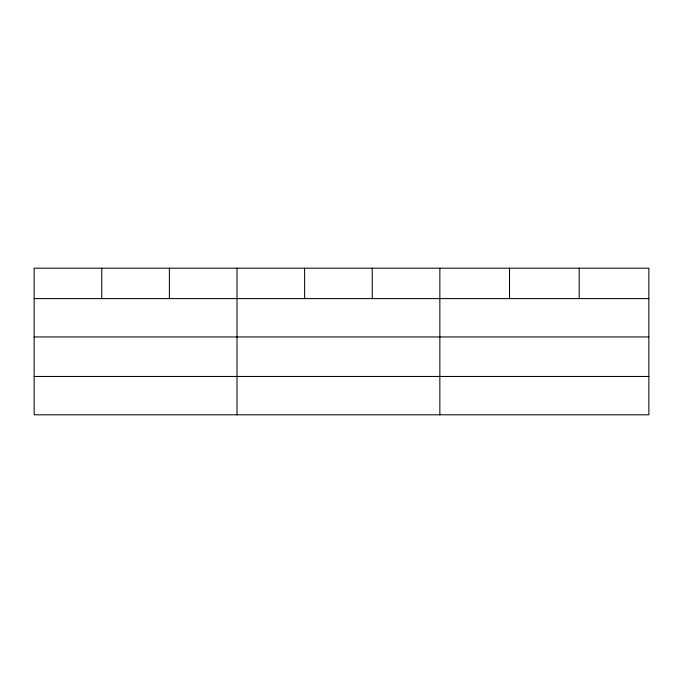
<?xml version="1.0" encoding="UTF-8"?>
<svg xmlns="http://www.w3.org/2000/svg" width="683" height="683" viewBox="0 0 683 683"><rect width="100%" height="100%" fill="white"/><g stroke="black" fill="none" stroke-linecap="round" stroke-linejoin="round"><path stroke-width="1.02" d="M648.85 336.95L648.85 268.188L34.15 268.188L34.15 414.812L648.85 414.812L648.85 336.95L34.15 336.95M34.15 298.608L648.85 298.608M34.15 376.461L648.85 376.461M579.184 268.188L579.184 298.608M509.518 268.188L509.518 298.608M439.852 268.188L439.852 414.812M372.235 268.188L372.235 298.608M304.618 268.188L304.618 298.608M237.001 268.188L237.001 414.812M169.384 268.188L169.384 298.608M101.767 268.188L101.767 298.608"/></g></svg>
